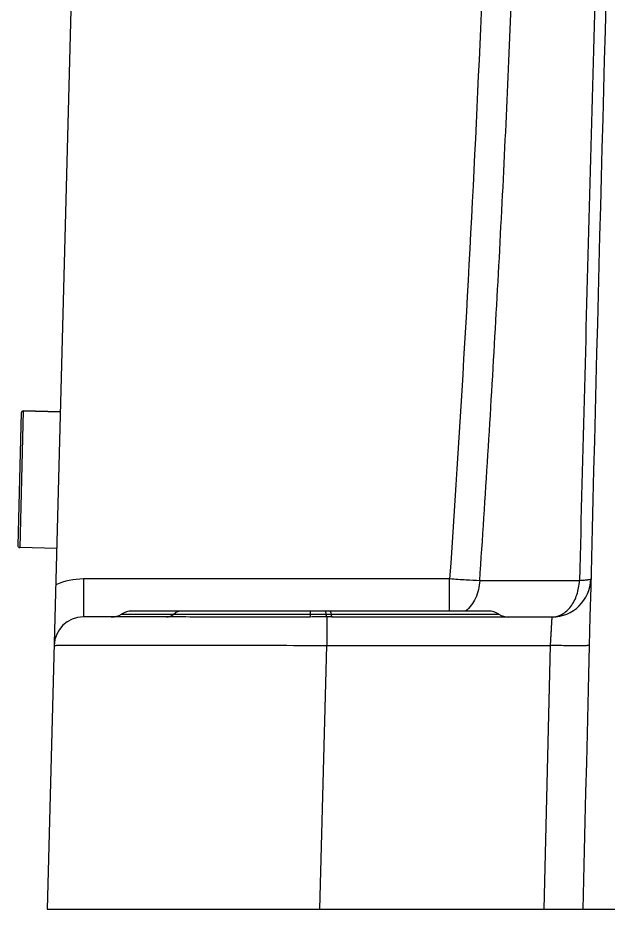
# Model space of a CAD drawing. Header units: millimetres. Extents: x 5828 to 6704, y 123 to 421.
# Drawn here: x 6362.423 to 6364.444, y 230.424 to 233.475 of the extents above; entities that cross this region are included whole.
import ezdxf

# ---------------------------------------------------------------- set-up
doc = ezdxf.new("R2010")
doc.units = ezdxf.units.MM
doc.layers.add('外形图', color=7, linetype='Continuous')

msp = doc.modelspace()

# ---------------------------------------------------------------- linework, layer by layer
at = {"layer": '外形图'}
for p, q in [((6362.7539, 239.2286), (6362.5234, 230.424)), ((6362.4345, 232.1225), (6362.4226, 231.6685)), ((6362.4413, 232.129), (6362.4291, 231.6616)), ((6362.4345, 232.1221), (6362.4344, 232.1217)), ((6362.5679, 232.1257), (6362.4413, 232.129)), ((6362.5679, 232.1248), (6362.4413, 232.1282)), ((6362.5557, 231.6583), (6362.4291, 231.6616)), ((6363.9007, 231.554), (6362.647, 231.554)), ((6362.647, 231.554), (6362.647, 231.424)), ((6363.9007, 231.444), (6363.9007, 231.554)), ((6364.3453, 231.5481), (6364.0037, 231.5481)), ((6364.0337, 231.444), (6362.813, 231.444)), ((6362.9315, 231.424), (6362.647, 231.424)), ((6362.7779, 231.434), (6362.9568, 231.434)), ((6363.4234, 231.4339), (6363.4771, 231.434)), ((6363.4771, 231.434), (6363.4949, 231.434)), ((6363.4994, 231.424), (6363.48, 231.424)), ((6363.4949, 231.434), (6364.0688, 231.434)), ((6363.4991, 231.424), (6364.2511, 231.424)), ((6364.2511, 231.424), (6364.2454, 231.3266)), ((6364.2478, 231.3673), (6364.2454, 231.3266)), ((6364.2485, 231.3795), (6364.2478, 231.3673)), ((6363.4564, 230.424), (6363.48, 231.3266)), ((6363.48, 231.3266), (6364.2454, 231.3266)), ((6364.2454, 231.3266), (6364.2234, 230.424)), ((6362.5234, 230.424), (6373.5234, 230.424))]:
    msp.add_line(p, q, dxfattribs=at)
for centre, radius, start, end in [((7364.0712, 206.5312), 1000, 178.2634283, 178.6309133), ((6362.4411, 232.1215), 0.00667, 88.4999, 178.4999), ((6362.4411, 232.1223), 0.00667, 88.4999, 178.4999), ((6362.4292, 231.6683), 0.00667, 178.4999, 268.4999), ((6362.6471, 231.3199), 0.2341, 90.0276, 113.8454), ((6364.2511, 231.5573), 0.1333, 270, 358.5661), ((6362.813, 231.3773), 0.0667, 90, 121.7883), ((6364.0337, 231.3773), 0.0667, 58.2117, 90), ((6362.647, 231.324), 0.1, 90, 178.5), ((6362.7428, 231.4906), 0.0667, 270, 301.7883), ((6364.104, 231.4906), 0.0667, 238.2117, 270)]:
    msp.add_arc(centre, radius, start, end, dxfattribs=at)
for points, knots in [([(6364.0507, 238.4439), (6364.064, 237.8701), (6364.0789, 236.7216), (6364.0627, 234.9985), (6364.0059, 233.2753), (6363.9403, 232.1275), (6363.9007, 231.554)], [0, 0, 0, 0, 0.249799, 0.499751, 0.749827, 1, 1, 1, 1]), ([(6364.0037, 231.5481), (6364.0234, 231.8354), (6364.0593, 232.4102), (6364.1177, 233.5602), (6364.1653, 234.9985), (6364.183, 236.7246), (6364.1694, 237.875), (6364.1568, 238.4499)], [0, 0, 0, 0, 0.125095, 0.250169, 0.500239, 0.750192, 1, 1, 1, 1]), ([(6364.4929, 236.8355), (6364.4662, 235.9538), (6364.4277, 234.6315), (6364.3794, 232.8691), (6364.3563, 231.9883), (6364.3453, 231.5481)], [0, 0, 0, 0, 0.500303, 0.750251, 1, 1, 1, 1]), ([(6364.0037, 231.5481), (6363.9884, 231.5487), (6363.954, 231.5505), (6363.9197, 231.5527), (6363.9007, 231.554)], [0, 0, 0, 0, 0.44644, 1, 1, 1, 1]), ([(6364.0037, 231.5481), (6364.0026, 231.5277), (6363.9937, 231.4885), (6363.9697, 231.4556), (6363.9551, 231.4439)], [0, 0, 0, 0, 0.52293, 1, 1, 1, 1]), ([(6364.2511, 231.424), (6364.257, 231.424), (6364.2691, 231.4256), (6364.2864, 231.4328), (6364.3023, 231.4443), (6364.3215, 231.4656), (6364.3389, 231.5005), (6364.3445, 231.5318), (6364.3453, 231.5481)], [0, 0, 0, 0, 0.104311, 0.21207, 0.32598, 0.447548, 0.712846, 1, 1, 1, 1]), ([(6364.3844, 231.554), (6364.3843, 231.5536), (6364.3834, 231.5527), (6364.38, 231.5515), (6364.3726, 231.5502), (6364.3605, 231.549), (6364.3508, 231.5484), (6364.3453, 231.5481)], [0, 0, 0, 0, 0.028538, 0.081758, 0.275965, 0.585514, 1, 1, 1, 1]), ([(6362.9822, 231.444), (6362.9777, 231.444), (6362.9684, 231.4421), (6362.9604, 231.4371), (6362.9568, 231.434)], [0, 0, 0, 0, 0.48477, 1, 1, 1, 1]), ([(6363.4235, 231.444), (6363.4234, 231.444), (6363.4235, 231.4438), (6363.4235, 231.4436), (6363.4235, 231.4431), (6363.4235, 231.4424), (6363.4235, 231.4413), (6363.4234, 231.4399), (6363.4234, 231.4374), (6363.4234, 231.4354), (6363.4234, 231.4339)], [0, 0, 0, 0, 0.016051, 0.036067, 0.064056, 0.14382, 0.254921, 0.396845, 0.568925, 1, 1, 1, 1]), ([(6363.4742, 231.444), (6363.4746, 231.444), (6363.4753, 231.443), (6363.4758, 231.4411), (6363.4766, 231.4379), (6363.4769, 231.4354), (6363.4771, 231.434)], [0, 0, 0, 0, 0.093596, 0.286391, 0.589433, 1, 1, 1, 1]), ([(6363.491, 231.444), (6363.4914, 231.444), (6363.4924, 231.4431), (6363.4938, 231.4398), (6363.4945, 231.4365), (6363.4949, 231.434)], [0, 0, 0, 0, 0.10887, 0.304073, 1, 1, 1, 1]), ([(6362.9314, 231.424), (6362.9359, 231.424), (6362.9428, 231.4253), (6362.951, 231.4296), (6362.955, 231.4323), (6362.9568, 231.434)], [0, 0, 0, 0, 0.482532, 0.732195, 1, 1, 1, 1]), ([(6363.4235, 231.4239), (6363.335, 231.4238), (6363.2063, 231.4235), (6363.0423, 231.4238), (6362.9668, 231.424), (6362.9314, 231.424)], [0, 0, 0, 0, 0.540039, 0.784366, 1, 1, 1, 1]), ([(6362.9568, 231.434), (6363.0278, 231.434), (6363.1833, 231.4334), (6363.3388, 231.4338), (6363.4234, 231.4339)], [0, 0, 0, 0, 0.456169, 1, 1, 1, 1]), ([(6363.4234, 231.4339), (6363.4234, 231.4315), (6363.4235, 231.4282), (6363.4235, 231.4249), (6363.4235, 231.4239)], [0, 0, 0, 0, 0.713294, 1, 1, 1, 1]), ([(6363.4771, 231.434), (6363.4773, 231.4326), (6363.4777, 231.4301), (6363.4784, 231.4269), (6363.479, 231.425), (6363.4797, 231.424), (6363.48, 231.424)], [0, 0, 0, 0, 0.404799, 0.706209, 0.90157, 1, 1, 1, 1]), ([(6363.48, 231.424), (6363.4799, 231.424), (6363.4797, 231.4238), (6363.4798, 231.4233), (6363.4799, 231.4227), (6363.4799, 231.4219), (6363.4799, 231.4208), (6363.4799, 231.4189), (6363.4799, 231.416), (6363.4799, 231.4119), (6363.4799, 231.407), (6363.4799, 231.4014), (6363.4799, 231.3925), (6363.4799, 231.3799), (6363.4799, 231.3633), (6363.4798, 231.3453), (6363.48, 231.3329), (6363.48, 231.3266)], [0, 0, 0, 0, 0.003012, 0.00709, 0.01358, 0.022329, 0.033376, 0.046704, 0.080076, 0.122138, 0.172504, 0.230714, 0.296232, 0.446724, 0.61847, 0.80517, 1, 1, 1, 1]), ([(6363.4949, 231.434), (6363.4954, 231.4315), (6363.4961, 231.4282), (6363.4975, 231.4248), (6363.4984, 231.424), (6363.4988, 231.424)], [0, 0, 0, 0, 0.69562, 0.89081, 1, 1, 1, 1]), ([(6362.547, 231.3266), (6362.547, 231.3266), (6362.5471, 231.3266), (6362.5473, 231.3267), (6362.5477, 231.3267), (6362.5484, 231.3267), (6362.5497, 231.3268), (6362.5517, 231.3268), (6362.5542, 231.3269), (6362.5573, 231.327), (6362.5609, 231.327), (6362.5669, 231.3271), (6362.5757, 231.3272), (6362.5879, 231.3273), (6362.6023, 231.3273), (6362.6187, 231.3274), (6362.6373, 231.3275), (6362.666, 231.3275), (6362.7067, 231.3276), (6362.7611, 231.3277), (6362.8224, 231.3277), (6362.89, 231.3277), (6362.9633, 231.3276), (6363.0416, 231.3275), (6363.1537, 231.3274), (6363.3003, 231.3271), (6363.4193, 231.3268), (6363.48, 231.3266)], [0, 0, 0, 0, 0.000083, 0.000312, 0.000691, 0.001219, 0.002727, 0.004835, 0.007541, 0.010845, 0.014744, 0.019236, 0.029989, 0.043079, 0.058473, 0.076135, 0.096023, 0.118089, 0.168537, 0.226993, 0.292895, 0.365608, 0.444431, 0.528606, 0.61732, 0.804913, 1, 1, 1, 1]), ([(6364.3787, 231.3268), (6364.3787, 231.3267), (6364.3784, 231.3265), (6364.378, 231.3264), (6364.3771, 231.3263), (6364.3754, 231.3261), (6364.3725, 231.3259), (6364.3681, 231.3257), (6364.3625, 231.3255), (6364.3558, 231.3254), (6364.3481, 231.3253), (6364.3358, 231.3253), (6364.3185, 231.3253), (6364.2957, 231.3256), (6364.2711, 231.326), (6364.2541, 231.3264), (6364.2454, 231.3266)], [0, 0, 0, 0, 0.001758, 0.005583, 0.011715, 0.020187, 0.044122, 0.077216, 0.119169, 0.169587, 0.227988, 0.293815, 0.445154, 0.617805, 0.805146, 1, 1, 1, 1])]:
    msp.add_open_spline(points, degree=3, knots=knots, dxfattribs=at)
msp.add_open_spline([(6363.48, 231.424), (6363.4612, 231.424), (6363.4424, 231.4239), (6363.4235, 231.4239)], degree=3, dxfattribs=at)

doc.saveas('drawing.dxf')
